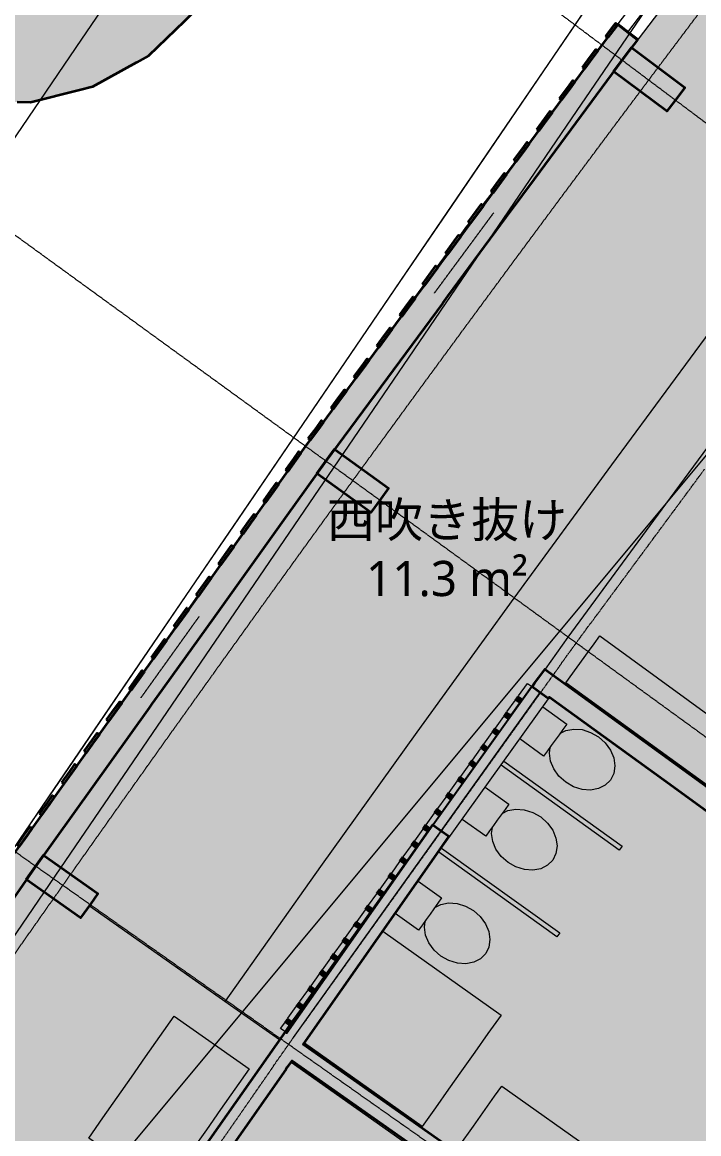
# Model space of a CAD drawing. Header units: millimetres. Extents: x -31757 to 121236, y -27283 to 63658.
# Drawn here: x 35036 to 39101, y 19997 to 26680 of the extents above; entities that cross this region are included whole.
import ezdxf

# ---------------------------------------------------------------- set-up
doc = ezdxf.new("R2010")
doc.units = ezdxf.units.MM
for name, pattern in [('DASHDOT', [3.556, 2.54, -0.508, 0, -0.508]), ('DASHED', [1.524, 1.27, -0.254]), ('PHANTOM', [6.35, 3.175, -0.635, 0.635, -0.635, 0.635, -0.635])]:
    doc.linetypes.add(name, pattern=pattern)
for name, color, linetype, lineweight in [('01_切断（構造・壁）', 7, 'Continuous', 35), ('02_切断（家具）', 8, 'Continuous', 18), ('03_切断（ガラス）', 5, 'Continuous', 13), ('06_部屋の色', 8, 'Continuous', 0), ('10_見えがかり', 7, 'Continuous', 13), ('11_見えがかり（家具）', 8, 'Continuous', 9), ('13_見えがかり（窓台・隠れた窓）', 7, 'DASHED', 9), ('20_上部（屋根の外形・梁）', 8, 'PHANTOM', 9), ('30_敷地・外構', 8, 'Continuous', 9), ('40_通り芯', 1, 'DASHDOT', 9), ('50_寸法', 3, 'Continuous', 9), ('60_部屋名・面積', 7, 'Continuous', 13)]:
    doc.layers.add(name, color=color, linetype=linetype, lineweight=lineweight)
doc.styles.add('JP', font='NotoSansCJKjp-Regular.otf')

msp = doc.modelspace()

# ---------------------------------------------------------------- hatches: boundary and pattern name
at = {"layer": '01_切断（構造・壁）'}
for points in [[(36267, 27071.9), (36225.1, 27002.1), (36069.5, 26743.1), (36010.9, 26686.6), (35793.5, 26476.6), (35722.4, 26437.2), (35458.1, 26290.7), (35379.1, 26271), (35085.9, 26197.9), (35004.5, 26199.3), (34702.4, 26204.6), (34624.1, 26227), (34333.6, 26310.3), (34263.9, 26352.2), (34004.8, 26507.9), (33948.3, 26566.4), (33738.4, 26783.8), (33698.9, 26855), (33552.4, 27119.3), (33532.7, 27198.2), (33459.6, 27491.5), (33461.1, 27572.8), (33466.3, 27875), (33488.8, 27953.2), (33572.1, 28243.7), (33614, 28313.4), (33769.6, 28572.5), (33828.1, 28629), (34045.5, 28838.9), (34116.7, 28878.4), (34381, 29024.9), (34460, 29044.6), (34753.2, 29117.7), (34834.6, 29116.3), (35136.7, 29111), (35214.9, 29088.6), (35505.4, 29005.3), (35575.2, 28963.4), (35834.2, 28807.7), (35890.8, 28749.2), (36100.7, 28531.8), (36140.1, 28460.6), (36286.7, 28196.3), (36306.3, 28117.3), (36379.4, 27824.1), (36378, 27742.8), (36372.8, 27440.6), (36350.3, 27362.4)], [(38613.7, 26665.3), (38678.3, 26616.1), (38733, 26574.5), (38733, 26574.5), (38733, 26574.5), (38711.9, 26546.7), (38642.8, 26455.9), (38111.1, 25735.7), (37966.3, 25539.6), (37942, 25506.7), (37591.3, 25031.7), (37591.3, 25031.7), (37591.3, 25031.7), (37561.2, 24990.9), (37560, 24989.3), (36859.2, 24040.1), (36626, 23714.4), (36345, 23321.7), (36244.2, 23181), (36184.3, 23097.3), (35846.6, 22625.6), (35846.6, 22625.6), (35846.6, 22625.6), (35815.2, 22581.8), (35798, 22557.8), (35111.2, 21598.4), (34614.1, 20882.1), (34461.4, 20662.1), (34136.3, 20193.6), (34136.3, 20193.6), (34136.3, 20193.6), (34071.8, 20100.7), (33399.1, 19131.4), (32924.9, 18426.3), (32894.8, 18381.6), (32784.1, 18216.9), (32637.1, 17998.3), (32476.3, 17759.3), (32381.7, 17618.7), (32013.6, 17071.3), (31723.3, 16639.6), (31270.9, 15945.3), (31226.7, 15877.4), (31140.9, 15745.7), (30849.5, 15298.5), (30844.1, 15290.2), (30728.2, 15112.2), (30254.2, 14384.8), (30084.1, 14123.7), (29801.3, 13675.4), (29652.8, 13439.9), (29532.6, 13249.3), (29532.5, 13249.3), (29490.2, 13182.2), (29256.5, 12811.8), (29256.5, 12811.8), (29256.5, 12811.8), (29111.6, 12582.1), (28495.5, 11605.5), (28481.9, 11583.8), (28481.9, 11583.8), (28481.9, 11583.8), (28427.5, 11617.6), (28354.4, 11662.9), (28368, 11684.5), (28816.2, 12394.9), (28984.4, 12661.5), (29129.7, 12891.8), (29284.1, 13136.6), (29405.7, 13329.3), (29498.3, 13476.2), (29525.9, 13520), (29957.8, 14204.5), (29957.8, 14204.5), (29957.8, 14204.5), (29957.8, 14204.5), (29957.8, 14204.5), (30602.3, 15193.9), (30723.9, 15380.4), (30825.5, 15536.5), (31015.3, 15827.7), (31073.9, 15917.7), (31145.4, 16027.5), (31492.1, 16559.6), (31598.2, 16722.4), (31728.7, 16916.5), (32257.1, 17702.2), (32308.6, 17778.7), (32351.9, 17843.1), (32488.4, 18046.1), (32659.7, 18300.7), (32800.6, 18510.3), (33061.9, 18898.8), (33275.2, 19216), (33788.6, 19955.7), (33948.5, 20186.1), (33960.8, 20203.9), (34013.1, 20279.2), (34338.2, 20747.7), (34359.3, 20778), (34491, 20967.9), (34645.2, 21190), (34988.6, 21684.8), (35206.5, 21989.2), (35675.9, 22644.9), (35694.8, 22671.3), (35724.7, 22713), (36062.4, 23184.7), (36223.2, 23409.3), (36737.9, 24128.3), (37439.2, 25078.2), (37453.9, 25098.1), (37470.7, 25120.8), (37676.4, 25399.5), (37821.3, 25595.8), (37990.5, 25825), (38522.8, 26545.9), (38592.4, 26637.4), (38613.7, 26665.3), (38613.7, 26665.3)], [(38542, 26595.9), (38590.4, 26659.5), (38601.8, 26674.4), (38608.2, 26669.5), (38613.7, 26665.3), (38602.4, 26650.4), (38553.9, 26586.8), (38549.2, 26590.4)], [(38402, 26407.5), (38450.6, 26473.4), (38482.1, 26516.1), (38486.9, 26512.6), (38494.2, 26507.2), (38462.7, 26464.5), (38414, 26398.6), (38409.3, 26402.1)], [(38588.8, 26384), (38614.2, 26417.8), (38696.7, 26528), (39016.8, 26288), (38970.3, 26225.9), (38908.9, 26144)], [(38264.7, 26221.5), (38313.3, 26287.5), (38344.8, 26330.1), (38349.6, 26326.6), (38356.9, 26321.2), (38325.4, 26278.5), (38276.7, 26212.6), (38272, 26216.1)], [(38127.4, 26035.6), (38176, 26101.5), (38207.6, 26144.2), (38212.3, 26140.7), (38219.6, 26135.3), (38188.1, 26092.6), (38139.4, 26026.6), (38134.7, 26030.1)], [(37990.1, 25849.6), (38038.7, 25915.5), (38070.3, 25958.2), (38075, 25954.7), (38082.3, 25949.3), (38050.8, 25906.6), (38002.1, 25840.7), (37997.4, 25844.2)], [(37852.8, 25663.6), (37901.5, 25729.5), (37933, 25772.2), (37937.7, 25768.7), (37945, 25763.3), (37913.5, 25720.6), (37864.8, 25654.7), (37860.1, 25658.2)], [(37715.5, 25477.6), (37794.2, 25584.3), (37795.7, 25586.3), (37795.9, 25586.1), (37807.7, 25577.3), (37806.3, 25575.4), (37727.5, 25468.7), (37727.3, 25468.9)], [(37578.2, 25291.7), (37656.9, 25398.4), (37658.4, 25400.3), (37658.6, 25400.1), (37670.4, 25391.4), (37669, 25389.5), (37590.2, 25282.8), (37590, 25282.9)], [(37440.9, 25105.7), (37519.6, 25212.4), (37521.1, 25214.3), (37521.3, 25214.2), (37533.1, 25205.4), (37531.7, 25203.5), (37452.9, 25096.8), (37452.7, 25097)], [(37303.6, 24919.7), (37352.3, 24985.7), (37383.8, 25028.3), (37388.5, 25024.8), (37395.8, 25019.4), (37364.3, 24976.8), (37315.7, 24910.8), (37310.9, 24914.3)], [(37166.3, 24733.8), (37215, 24799.7), (37246.5, 24842.4), (37251.2, 24838.9), (37258.5, 24833.5), (37227, 24790.8), (37178.4, 24724.9), (37173.6, 24728.4)], [(37029, 24547.8), (37077.7, 24613.7), (37109.2, 24656.4), (37113.9, 24652.9), (37121.2, 24647.5), (37089.7, 24604.8), (37041.1, 24538.9), (37036.3, 24542.4)], [(36891.7, 24361.8), (36940.4, 24427.8), (36971.9, 24470.4), (36976.6, 24466.9), (36983.9, 24461.5), (36952.4, 24418.9), (36903.8, 24352.9), (36899, 24356.4)], [(36754.4, 24175.9), (36803.1, 24241.8), (36834.6, 24284.5), (36839.3, 24281), (36846.6, 24275.6), (36815.1, 24232.9), (36766.5, 24167), (36761.7, 24170.5)], [(36619.1, 23988.1), (36666.8, 24054.8), (36697.7, 24097.9), (36702.5, 24094.5), (36709.9, 24089.2), (36679, 24046), (36631.3, 23979.4), (36626.5, 23982.8)], [(36806.3, 23967.3), (36831.2, 24001.6), (36912.1, 24112.9), (37235.7, 23877.7), (37190, 23814.9), (37129.8, 23732.1)], [(36484.6, 23800.2), (36532.3, 23866.8), (36563.2, 23909.9), (36567.9, 23906.5), (36575.4, 23901.2), (36544.5, 23858.1), (36496.8, 23791.4), (36492, 23794.9)], [(36350, 23612.2), (36397.7, 23678.9), (36428.6, 23722), (36433.4, 23718.6), (36440.8, 23713.3), (36409.9, 23670.1), (36362.2, 23603.5), (36357.4, 23606.9)], [(36215.4, 23424.3), (36263.2, 23490.9), (36294, 23534), (36298.8, 23530.6), (36306.2, 23525.3), (36275.4, 23482.2), (36227.6, 23415.5), (36222.9, 23419)], [(36080.9, 23236.3), (36128.6, 23302.9), (36159.5, 23346.1), (36164.3, 23342.6), (36171.7, 23337.3), (36140.8, 23294.2), (36093.1, 23227.6), (36088.3, 23231)], [(35946.3, 23048.3), (36022.2, 23154.3), (36024.9, 23158.1), (36025.3, 23157.8), (36037.1, 23149.4), (36034.4, 23145.6), (35958.5, 23039.6), (35958.1, 23039.9)], [(35811.8, 22860.4), (35887.6, 22966.3), (35890.3, 22970.2), (35890.8, 22969.9), (35902.5, 22961.4), (35899.8, 22957.6), (35824, 22851.7), (35823.5, 22852)], [(35677.2, 22672.4), (35753.1, 22778.4), (35755.8, 22782.2), (35756.2, 22781.9), (35768, 22773.5), (35765.3, 22769.7), (35689.4, 22663.7), (35689, 22664)], [(35542.6, 22484.5), (35590.3, 22551.1), (35621.2, 22594.2), (35626, 22590.8), (35633.4, 22585.5), (35602.5, 22542.4), (35554.8, 22475.7), (35550, 22479.2)], [(35408.1, 22296.5), (35455.8, 22363.1), (35486.7, 22406.3), (35491.5, 22402.8), (35498.9, 22397.6), (35468, 22354.4), (35420.3, 22287.8), (35415.5, 22291.2)], [(35273.5, 22108.6), (35321.2, 22175.2), (35352.1, 22218.3), (35356.9, 22214.9), (35364.3, 22209.6), (35333.4, 22166.5), (35285.7, 22099.8), (35280.9, 22103.3)], [(35139, 21920.6), (35186.7, 21987.2), (35217.5, 22030.4), (35222.3, 22026.9), (35229.7, 22021.6), (35198.9, 21978.5), (35151.1, 21911.9), (35146.4, 21915.3)], [(35004.4, 21732.6), (35052.1, 21799.3), (35083, 21842.4), (35087.8, 21839), (35095.2, 21833.7), (35064.3, 21790.5), (35016.6, 21723.9), (35011.8, 21727.3)], [(35059.3, 21524.9), (35083.7, 21559.5), (35163, 21672), (35490, 21441.5), (35445.3, 21378.1), (35386.3, 21294.4)]]:
    msp.add_hatch(color=7, dxfattribs=at).paths.add_polyline_path(points)
at = {"layer": '02_切断（家具）'}
for points in [[(37998.3, 22604.4), (38011.6, 22622.8), (38015.8, 22628.5), (38034.3, 22615.1), (38040.1, 22610.9), (38026.8, 22592.5), (38022.6, 22586.8), (38004.1, 22600.2)], [(37928.6, 22507.9), (37941.9, 22526.3), (37946, 22532), (37964.6, 22518.6), (37970.3, 22514.4), (37957, 22496), (37952.9, 22490.3), (37934.3, 22503.7)], [(37858.9, 22411.3), (37872.1, 22429.8), (37876.3, 22435.5), (37894.8, 22422.1), (37900.6, 22417.9), (37887.3, 22399.5), (37883.2, 22393.8), (37864.6, 22407.2)], [(37789.2, 22314.7), (37802.5, 22333.2), (37806.6, 22338.9), (37825.2, 22325.5), (37830.9, 22321.4), (37817.7, 22302.9), (37813.5, 22297.2), (37795, 22310.6)], [(37719.6, 22218.1), (37732.9, 22236.6), (37737, 22242.3), (37755.6, 22228.9), (37761.3, 22224.7), (37748.1, 22206.3), (37744, 22200.6), (37725.4, 22214)], [(37650.1, 22121.4), (37663.3, 22139.9), (37667.4, 22145.6), (37686, 22132.3), (37691.8, 22128.1), (37678.5, 22109.7), (37674.4, 22103.9), (37655.8, 22117.3)], [(37580.6, 22024.7), (37593.8, 22043.2), (37597.9, 22048.9), (37616.5, 22035.6), (37622.3, 22031.4), (37609.1, 22013), (37605, 22007.2), (37586.4, 22020.6)], [(37511.2, 21928), (37524.4, 21946.4), (37528.5, 21952.2), (37547.1, 21938.8), (37552.9, 21934.7), (37539.6, 21916.2), (37535.5, 21910.5), (37516.9, 21923.8)], [(37441.8, 21831.2), (37455, 21849.7), (37459.1, 21855.4), (37477.7, 21842.1), (37483.5, 21837.9), (37470.3, 21819.5), (37466.2, 21813.7), (37447.6, 21827.1)], [(37372.5, 21734.4), (37385.7, 21752.8), (37389.8, 21758.6), (37408.4, 21745.2), (37414.2, 21741.1), (37401, 21722.6), (37396.9, 21716.9), (37378.3, 21730.2)], [(37303.2, 21637.5), (37316.4, 21656), (37320.5, 21661.7), (37339.2, 21648.4), (37344.9, 21644.3), (37331.7, 21625.8), (37327.6, 21620), (37309, 21633.3)], [(37234, 21540.6), (37247.2, 21559.1), (37251.3, 21564.8), (37269.9, 21551.5), (37275.7, 21547.4), (37262.5, 21528.9), (37258.4, 21523.1), (37239.8, 21536.4)], [(37164.9, 21443.6), (37178.1, 21462.1), (37182.2, 21467.9), (37200.8, 21454.6), (37206.6, 21450.4), (37193.4, 21431.9), (37189.3, 21426.2), (37170.7, 21439.5)], [(37095.8, 21346.6), (37109, 21365.1), (37113.1, 21370.9), (37131.7, 21357.6), (37137.5, 21353.5), (37124.3, 21335), (37120.2, 21329.2), (37101.6, 21342.5)], [(37026.8, 21249.6), (37039.9, 21268.1), (37044, 21273.8), (37062.7, 21260.6), (37068.5, 21256.5), (37055.3, 21237.9), (37051.2, 21232.2), (37032.6, 21245.5)], [(36957.8, 21152.5), (36970.9, 21171), (36975, 21176.8), (36993.7, 21163.5), (36999.5, 21159.4), (36986.3, 21140.9), (36982.3, 21135.1), (36963.6, 21148.4)], [(36888.9, 21055.4), (36902, 21073.9), (36906.1, 21079.7), (36924.8, 21066.4), (36930.6, 21062.3), (36917.4, 21043.8), (36913.3, 21038), (36894.7, 21051.3)], [(36820, 20958.2), (36833.2, 20976.8), (36837.2, 20982.5), (36855.9, 20969.3), (36861.7, 20965.2), (36848.6, 20946.6), (36844.5, 20940.9), (36825.8, 20954.1)], [(36751.2, 20861), (36764.3, 20879.6), (36768.4, 20885.3), (36787.1, 20872.1), (36792.9, 20868), (36779.8, 20849.5), (36775.7, 20843.7), (36757, 20856.9)], [(36682.5, 20763.8), (36695.6, 20782.3), (36699.7, 20788.1), (36718.3, 20774.9), (36724.2, 20770.8), (36711, 20752.2), (36707, 20746.5), (36688.3, 20759.7)], [(36613.8, 20666.5), (36626.9, 20685.1), (36631, 20690.8), (36649.7, 20677.6), (36655.5, 20673.5), (36642.4, 20655), (36638.3, 20649.2), (36619.6, 20662.4)]]:
    msp.add_hatch(color=8, dxfattribs=at).paths.add_polyline_path(points)
at = {"layer": '06_部屋の色', "true_color": 0xe9dfcf}
for points in [[(50425.2, 19374.8), (50453, 19353.6), (49604.4, 18238.6), (49604.4, 18238.6), (49576.4, 18259.6), (38643.3, 26455.5), (40462, 28845), (40576, 28756.9), (51274, 20489.9)], [(36860.6, 24038.5), (36962.7, 24176.9), (37070.6, 24323), (37171.3, 24459.4), (37326.7, 24669.9), (38333.9, 26034.1), (38434.6, 26170.5), (38644.4, 26454.7), (40083.1, 25376.2), (39690.7, 24851.1), (39239.9, 24243.3), (38791.3, 23633.9), (38314.9, 22981.2), (37901, 22409.9), (37459.3, 21795.5), (37019.8, 21179.4), (36582.7, 20561.7), (35113.1, 21597.6), (35208.2, 21730.5), (35215.6, 21740.8), (35316, 21881.1), (35436.1, 22048.8), (35597.9, 22274.8), (36537.5, 23587.2), (36642.4, 23733.7), (36860.6, 24038.5)], [(48772.1, 17111.3), (47939.9, 15984), (47911.6, 16004.6), (36859.8, 24039.7), (38643.3, 26455.5), (49576.4, 18259.6), (48744, 17132.1)], [(46308.5, 13705.3), (46279.9, 13725.5), (35111.7, 21598), (36859.8, 24039.7), (47911.6, 16004.6), (47095.8, 14865), (47124.2, 14844.7)], [(45509.6, 12554.2), (44710.7, 11403), (33399.6, 19131), (35111.7, 21598), (46279.9, 13725.5), (45480.9, 12574.1)]]:
    msp.add_hatch(color=8, dxfattribs=at).paths.add_polyline_path(points)
at = {"layer": '06_部屋の色', "true_color": 0xd9d3ec}
msp.add_hatch(color=8, dxfattribs=at).paths.add_polyline_path([(41431.6, 27155.3), (40979.8, 26564), (40530.2, 25971), (40082.8, 25376.4), (38802.6, 26336.1), (39253.5, 26935.4), (39706.7, 27533), (40162, 28129), (40527, 28603.1), (40589.2, 28555.8), (40598.3, 28567.9), (40680.7, 28676), (41885.5, 27745)])
at = {"layer": '06_部屋の色', "true_color": 0xc5de9a}
msp.add_hatch(color=8, dxfattribs=at).paths.add_polyline_path([(37644.8, 22054.2), (37912.5, 22425.8), (38180.9, 22796.8), (38315, 22981.2), (38450.2, 23167.2), (38720.4, 23537), (38991.3, 23906.2), (39263.1, 24274.8), (39535.7, 24642.8), (39809.2, 25010.1), (40083.5, 25376.9), (45089.1, 21624.5), (48404.9, 19138.8), (48144.6, 18790.8), (47885.2, 18442.2), (47626.5, 18093), (47368.6, 17743.3), (47111.5, 17393), (46855.1, 17042.1), (46729.7, 16869.6), (46726.8, 16865.6), (46726.8, 16865.6), (46599.6, 16690.6), (46344.9, 16338.6), (46090.9, 15986), (45837.8, 15632.8), (45585.4, 15279), (45333.9, 14924.7), (45083.1, 14569.8), (45083.1, 14569.8), (39478.8, 18520.2), (36582.7, 20561.7), (36582.7, 20561.7), (36847, 20935.7), (37112.1, 21309.1), (37378, 21682)])
at = {"layer": '06_部屋の色', "true_color": 0xd5ebee}
for points in [[(36585.8, 20566.1), (36835.2, 20919), (36851.7, 20942.4), (37093.6, 21283.1), (37122.1, 21323.2), (37357.9, 21653.8), (37392.3, 21701.9), (37625.4, 22027.1), (37662.7, 22079), (37895.4, 22402.1), (37932.7, 22453.8), (38137.8, 22737.2), (40566.8, 20976.7), (40426.1, 20782.3), (40285.6, 20587.8), (40145.4, 20393.1), (40005.4, 20198.2), (39865.7, 20003.1), (39726.1, 19807.9), (39586.8, 19612.6), (39447.8, 19417), (39309, 19221.3), (39170.4, 19025.4), (39032, 18829.4), (36579.9, 20557.8), (36581.9, 20560.6)], [(35022.4, 18316.3), (35250, 18647.8), (35295.1, 18713.3), (35520.9, 19040.7), (35558.3, 19094.8), (35783.8, 19420.1), (35798.4, 19441.1), (36031.7, 19776), (36074.9, 19837.9), (36302.4, 20163), (36344.9, 20223.6), (36579.9, 20557.8), (39032, 18829.4), (38878.6, 18611.4), (38725.4, 18393.2), (38572.5, 18174.7), (38419.9, 17956.1), (38267.6, 17737.3), (38115.6, 17518.2), (37963.9, 17299), (37812.5, 17079.6), (37661.4, 16859.9), (37510.6, 16640.1), (37360, 16420.1), (34883, 18112.3), (34885, 18115.2), (34995.7, 18277.3)]]:
    msp.add_hatch(color=8, dxfattribs=at).paths.add_polyline_path(points)
at = {"layer": '06_部屋の色', "true_color": 0xe6efc2}
msp.add_hatch(color=8, dxfattribs=at).paths.add_polyline_path([(33224.3, 15646.1), (33477.5, 16027.7), (33731.6, 16408.8), (33986.5, 16789.2), (34242.3, 17169.1), (34499, 17548.4), (34756.5, 17927.1), (34885, 18115.2), (35014.8, 18305.2), (35274, 18682.8), (35534, 19059.7), (35794.9, 19436.1), (36056.7, 19811.9), (36319.3, 20187.1), (36582.7, 20561.7), (39478.8, 18520.2), (45083.1, 14569.8), (44916.4, 14332.9), (44860.9, 14253.8), (44833.1, 14214.3), (44805.5, 14174.8), (44750, 14095.7), (44584, 13858.4), (44584, 13858.3), (44418.3, 13620.6), (44363.2, 13541.4), (44335.6, 13501.7), (44308.1, 13462.1), (44253, 13382.7), (44088.1, 13144.7), (44088.1, 13144.6), (43923.5, 12906.2), (43868.7, 12826.7), (43841.3, 12786.9), (43814, 12747.1), (43759.2, 12667.5), (43595.4, 12428.7), (43595.4, 12428.7), (43472.2, 12248.5), (43431.9, 12189.5), (43377.5, 12109.7), (43350.2, 12069.9), (43323.1, 12029.9), (43268.7, 11950.1), (43105.9, 11710.6), (43105.9, 11710.5), (42943.5, 11470.6), (42889.5, 11390.6), (42862.4, 11350.6), (42835.4, 11310.6), (42781.4, 11230.5), (42619.7, 10990.2), (42619.7, 10990.2), (42458.3, 10749.6), (42404.7, 10669.3), (42377.8, 10629.2), (42351, 10589), (42297.3, 10508.7), (42136.7, 10267.7), (41976.4, 10026.3), (41923.1, 9945.8), (41896.5, 9905.6), (41896.4, 9905.5), (41896.4, 9905.5), (41896.4, 9905.5), (41869.8, 9865.3), (41816.5, 9784.7), (41657, 9543), (41497.8, 9300.9), (41444.9, 9220.1), (41418.4, 9179.8), (41391.9, 9139.4), (41339, 9058.6), (41180.6, 8816.1), (41022.5, 8573.3), (40969.9, 8492.3), (40943.6, 8451.9), (40917.3, 8411.3), (40864.7, 8330.3), (40707.4, 8087.2), (40550.4, 7843.6), (40498.2, 7762.4), (40472, 7721.8), (40446, 7681.2), (40393.8, 7599.9), (40357.9, 7543.9), (40355.2, 7539.7), (40237.5, 7356), (40081.6, 7111.8), (40029.8, 7030.4), (40003.8, 6989.7), (39977.9, 6948.9), (39926.1, 6867.4), (39770.9, 6622.8), (39616.1, 6377.9), (39564.6, 6296.2), (39538.9, 6255.4), (39513.2, 6214.5), (39461.7, 6132.8), (39307.7, 5887.6), (39307.6, 5887.5), (39153.9, 5641.9), (39102.8, 5560), (39077.2, 5519), (39051.7, 5478), (39000.6, 5396.1), (38847.7, 5150.1), (30011.2, 10634.4), (30009.5, 10635.3), (30009.5, 10635.3), (30011.2, 10634.4), (30277.5, 11062.1), (30363.6, 11199.7), (30545.8, 11490.8), (30646.6, 11651.2), (30817.5, 11922.5), (30920.7, 12085.9), (31095.8, 12362.2), (31192.5, 12514.5), (31397.6, 12836.3), (31463.7, 12940), (31597.4, 13148.5), (31600.1, 13152.7), (31735.4, 13363.8), (31802, 13467.1), (32008.9, 13787.9), (32106.9, 13939.3), (32284.9, 14213.8), (32390.4, 14375.8), (32565.5, 14644.3), (32669.2, 14802.8), (32857.6, 15089.9), (32946.8, 15225.7), (33221.5, 15641.9), (33224.3, 15646.1)])

# ---------------------------------------------------------------- linework, layer by layer
at = {"layer": '01_切断（構造・壁）'}
for points in [[(36267, 27071.9), (36225.1, 27002.1), (36069.5, 26743.1), (36010.9, 26686.6), (35793.5, 26476.6), (35722.4, 26437.2), (35458.1, 26290.7), (35379.1, 26271), (35085.9, 26197.9), (35004.5, 26199.3)], [(38613.7, 26665.3), (38678.3, 26616.1), (38733, 26574.5), (38733, 26574.5), (38733, 26574.5), (38711.9, 26546.7), (38642.8, 26455.9), (38111.1, 25735.7), (37966.3, 25539.6), (37942, 25506.7), (37591.3, 25031.7), (37591.3, 25031.7), (37591.3, 25031.7), (37561.2, 24990.9), (37560, 24989.3), (36859.2, 24040.1), (36626, 23714.4), (36345, 23321.7), (36244.2, 23181), (36184.3, 23097.3), (35846.6, 22625.6), (35846.6, 22625.6), (35846.6, 22625.6), (35815.2, 22581.8), (35798, 22557.8), (35111.2, 21598.4), (34614.1, 20882.1)], [(34988.6, 21684.8), (35206.5, 21989.2), (35675.9, 22644.9), (35694.8, 22671.3), (35724.7, 22713), (36062.4, 23184.7), (36223.2, 23409.3), (36737.9, 24128.3), (37439.2, 25078.2), (37453.9, 25098.1), (37470.7, 25120.8), (37676.4, 25399.5), (37821.3, 25595.8), (37990.5, 25825), (38522.8, 26545.9), (38592.4, 26637.4), (38613.7, 26665.3), (38613.7, 26665.3), (38613.7, 26665.3)], [(38542, 26595.9), (38590.4, 26659.5), (38601.8, 26674.4), (38608.2, 26669.5), (38613.7, 26665.3), (38602.4, 26650.4), (38553.9, 26586.8), (38549.2, 26590.4), (38542, 26595.9)], [(38402, 26407.5), (38450.6, 26473.4), (38482.1, 26516.1), (38486.9, 26512.6), (38494.2, 26507.2), (38462.7, 26464.5), (38414, 26398.6), (38409.3, 26402.1), (38402, 26407.5)], [(38588.8, 26384), (38614.2, 26417.8), (38696.7, 26528), (39016.8, 26288), (38970.3, 26225.9), (38908.9, 26144), (38588.8, 26384)], [(38264.7, 26221.5), (38313.3, 26287.5), (38344.8, 26330.1), (38349.6, 26326.6), (38356.9, 26321.2), (38325.4, 26278.5), (38276.7, 26212.6), (38272, 26216.1), (38264.7, 26221.5)], [(38127.4, 26035.6), (38176, 26101.5), (38207.6, 26144.2), (38212.3, 26140.7), (38219.6, 26135.3), (38188.1, 26092.6), (38139.4, 26026.6), (38134.7, 26030.1), (38127.4, 26035.6)], [(37990.1, 25849.6), (38038.7, 25915.5), (38070.3, 25958.2), (38075, 25954.7), (38082.3, 25949.3), (38050.8, 25906.6), (38002.1, 25840.7), (37997.4, 25844.2), (37990.1, 25849.6)], [(37852.8, 25663.6), (37901.5, 25729.5), (37933, 25772.2), (37937.7, 25768.7), (37945, 25763.3), (37913.5, 25720.6), (37864.8, 25654.7), (37860.1, 25658.2), (37852.8, 25663.6)], [(37715.5, 25477.6), (37794.2, 25584.3), (37795.7, 25586.3), (37795.9, 25586.1), (37807.7, 25577.3), (37806.3, 25575.4), (37727.5, 25468.7), (37727.3, 25468.9), (37715.5, 25477.6)], [(37578.2, 25291.7), (37656.9, 25398.4), (37658.4, 25400.3), (37658.6, 25400.1), (37670.4, 25391.4), (37669, 25389.5), (37590.2, 25282.8), (37590, 25282.9), (37578.2, 25291.7)], [(37440.9, 25105.7), (37519.6, 25212.4), (37521.1, 25214.3), (37521.3, 25214.2), (37533.1, 25205.4), (37531.7, 25203.5), (37452.9, 25096.8), (37452.7, 25097), (37440.9, 25105.7)], [(37303.6, 24919.7), (37352.3, 24985.7), (37383.8, 25028.3), (37388.5, 25024.8), (37395.8, 25019.4), (37364.3, 24976.8), (37315.7, 24910.8), (37310.9, 24914.3), (37303.6, 24919.7)], [(37166.3, 24733.8), (37215, 24799.7), (37246.5, 24842.4), (37251.2, 24838.9), (37258.5, 24833.5), (37227, 24790.8), (37178.4, 24724.9), (37173.6, 24728.4), (37166.3, 24733.8)], [(37029, 24547.8), (37077.7, 24613.7), (37109.2, 24656.4), (37113.9, 24652.9), (37121.2, 24647.5), (37089.7, 24604.8), (37041.1, 24538.9), (37036.3, 24542.4), (37029, 24547.8)], [(36891.7, 24361.8), (36940.4, 24427.8), (36971.9, 24470.4), (36976.6, 24466.9), (36983.9, 24461.5), (36952.4, 24418.9), (36903.8, 24352.9), (36899, 24356.4), (36891.7, 24361.8)], [(36754.4, 24175.9), (36803.1, 24241.8), (36834.6, 24284.5), (36839.3, 24281), (36846.6, 24275.6), (36815.1, 24232.9), (36766.5, 24167), (36761.7, 24170.5), (36754.4, 24175.9)], [(36619.1, 23988.1), (36666.8, 24054.8), (36697.7, 24097.9), (36702.5, 24094.5), (36709.9, 24089.2), (36679, 24046), (36631.3, 23979.4), (36626.5, 23982.8), (36619.1, 23988.1)], [(36806.3, 23967.3), (36831.2, 24001.6), (36912.1, 24112.9), (37235.7, 23877.7), (37190, 23814.9), (37129.8, 23732.1), (36806.3, 23967.3)], [(36484.6, 23800.2), (36532.3, 23866.8), (36563.2, 23909.9), (36567.9, 23906.5), (36575.4, 23901.2), (36544.5, 23858.1), (36496.8, 23791.4), (36492, 23794.9), (36484.6, 23800.2)], [(36350, 23612.2), (36397.7, 23678.9), (36428.6, 23722), (36433.4, 23718.6), (36440.8, 23713.3), (36409.9, 23670.1), (36362.2, 23603.5), (36357.4, 23606.9), (36350, 23612.2)], [(36215.4, 23424.3), (36263.2, 23490.9), (36294, 23534), (36298.8, 23530.6), (36306.2, 23525.3), (36275.4, 23482.2), (36227.6, 23415.5), (36222.9, 23419), (36215.4, 23424.3)], [(36080.9, 23236.3), (36128.6, 23302.9), (36159.5, 23346.1), (36164.3, 23342.6), (36171.7, 23337.3), (36140.8, 23294.2), (36093.1, 23227.6), (36088.3, 23231), (36080.9, 23236.3)], [(35946.3, 23048.3), (36022.2, 23154.3), (36024.9, 23158.1), (36025.3, 23157.8), (36037.1, 23149.4), (36034.4, 23145.6), (35958.5, 23039.6), (35958.1, 23039.9), (35946.3, 23048.3)], [(35811.8, 22860.4), (35887.6, 22966.3), (35890.3, 22970.2), (35890.8, 22969.9), (35902.5, 22961.4), (35899.8, 22957.6), (35824, 22851.7), (35823.5, 22852), (35811.8, 22860.4)], [(39265.3, 21851), (38949.1, 22080), (38201.8, 22621.2), (38196.6, 22614), (38196.6, 22614), (38196.6, 22614), (38160.1, 22640.4), (38099.4, 22684.3), (38114.7, 22705.4), (38140.2, 22740.6), (38140.2, 22740.6), (38175.2, 22788.9), (38175, 22790.1), (38175, 22790.1), (38175, 22790.1), (39568.7, 21779.2), (40309.3, 21242), (40604.1, 21028.2), (40572.3, 20984.3), (40534.3, 20931.8), (40053.6, 21280), (39265.3, 21851)], [(35677.2, 22672.4), (35753.1, 22778.4), (35755.8, 22782.2), (35756.2, 22781.9), (35768, 22773.5), (35765.3, 22769.7), (35689.4, 22663.7), (35689, 22664), (35677.2, 22672.4)], [(35542.6, 22484.5), (35590.3, 22551.1), (35621.2, 22594.2), (35626, 22590.8), (35633.4, 22585.5), (35602.5, 22542.4), (35554.8, 22475.7), (35550, 22479.2), (35542.6, 22484.5)], [(35408.1, 22296.5), (35455.8, 22363.1), (35486.7, 22406.3), (35491.5, 22402.8), (35498.9, 22397.6), (35468, 22354.4), (35420.3, 22287.8), (35415.5, 22291.2), (35408.1, 22296.5)], [(35273.5, 22108.6), (35321.2, 22175.2), (35352.1, 22218.3), (35356.9, 22214.9), (35364.3, 22209.6), (35333.4, 22166.5), (35285.7, 22099.8), (35280.9, 22103.3), (35273.5, 22108.6)], [(35139, 21920.6), (35186.7, 21987.2), (35217.5, 22030.4), (35222.3, 22026.9), (35229.7, 22021.6), (35198.9, 21978.5), (35151.1, 21911.9), (35146.4, 21915.3), (35139, 21920.6)], [(36111.6, 19887.7), (36617.2, 20610.7), (36617.2, 20610.7), (36617.2, 20610.7), (36626.5, 20604.1), (37502, 21855.2), (37538.6, 21829), (37553.6, 21818.2), (37599.6, 21785.3)], [(35004.4, 21732.6), (35052.1, 21799.3), (35083, 21842.4), (35087.8, 21839), (35095.2, 21833.7), (35064.3, 21790.5), (35016.6, 21723.9), (35011.8, 21727.3), (35004.4, 21732.6)], [(37599.6, 21785.3), (37508.9, 21655.7), (36724.6, 20534.9), (37921, 19691)], [(35059.3, 21524.9), (35083.7, 21559.5), (35163, 21672), (35490, 21441.5), (35445.3, 21378.1), (35386.3, 21294.4), (35059.3, 21524.9)], [(37620.8, 19755.7), (36655.2, 20435.8), (36628, 20396.9), (36618.9, 20383.8), (36116.1, 19665.4)]]:
    msp.add_lwpolyline(points, dxfattribs=at)
at = {"layer": '02_切断（家具）'}
for points in [[(37998.3, 22604.4), (38011.6, 22622.8), (38015.8, 22628.5), (38034.3, 22615.1), (38040.1, 22610.9), (38026.8, 22592.5), (38022.6, 22586.8), (38004.1, 22600.2), (37998.3, 22604.4)], [(37928.6, 22507.9), (37941.9, 22526.3), (37946, 22532), (37964.6, 22518.6), (37970.3, 22514.4), (37957, 22496), (37952.9, 22490.3), (37934.3, 22503.7), (37928.6, 22507.9)], [(37858.9, 22411.3), (37872.1, 22429.8), (37876.3, 22435.5), (37894.8, 22422.1), (37900.6, 22417.9), (37887.3, 22399.5), (37883.2, 22393.8), (37864.6, 22407.2), (37858.9, 22411.3)], [(37789.2, 22314.7), (37802.5, 22333.2), (37806.6, 22338.9), (37825.2, 22325.5), (37830.9, 22321.4), (37817.7, 22302.9), (37813.5, 22297.2), (37795, 22310.6), (37789.2, 22314.7)], [(37719.6, 22218.1), (37732.9, 22236.6), (37737, 22242.3), (37755.6, 22228.9), (37761.3, 22224.7), (37748.1, 22206.3), (37744, 22200.6), (37725.4, 22214), (37719.6, 22218.1)], [(37650.1, 22121.4), (37663.3, 22139.9), (37667.4, 22145.6), (37686, 22132.3), (37691.8, 22128.1), (37678.5, 22109.7), (37674.4, 22103.9), (37655.8, 22117.3), (37650.1, 22121.4)], [(37580.6, 22024.7), (37593.8, 22043.2), (37597.9, 22048.9), (37616.5, 22035.6), (37622.3, 22031.4), (37609.1, 22013), (37605, 22007.2), (37586.4, 22020.6), (37580.6, 22024.7)], [(37511.2, 21928), (37524.4, 21946.4), (37528.5, 21952.2), (37547.1, 21938.8), (37552.9, 21934.7), (37539.6, 21916.2), (37535.5, 21910.5), (37516.9, 21923.8), (37511.2, 21928)], [(37441.8, 21831.2), (37455, 21849.7), (37459.1, 21855.4), (37477.7, 21842.1), (37483.5, 21837.9), (37470.3, 21819.5), (37466.2, 21813.7), (37447.6, 21827.1), (37441.8, 21831.2)], [(37372.5, 21734.4), (37385.7, 21752.8), (37389.8, 21758.6), (37408.4, 21745.2), (37414.2, 21741.1), (37401, 21722.6), (37396.9, 21716.9), (37378.3, 21730.2), (37372.5, 21734.4)], [(37303.2, 21637.5), (37316.4, 21656), (37320.5, 21661.7), (37339.2, 21648.4), (37344.9, 21644.3), (37331.7, 21625.8), (37327.6, 21620), (37309, 21633.3), (37303.2, 21637.5)], [(37234, 21540.6), (37247.2, 21559.1), (37251.3, 21564.8), (37269.9, 21551.5), (37275.7, 21547.4), (37262.5, 21528.9), (37258.4, 21523.1), (37239.8, 21536.4), (37234, 21540.6)], [(37164.9, 21443.6), (37178.1, 21462.1), (37182.2, 21467.9), (37200.8, 21454.6), (37206.6, 21450.4), (37193.4, 21431.9), (37189.3, 21426.2), (37170.7, 21439.5), (37164.9, 21443.6)], [(37095.8, 21346.6), (37109, 21365.1), (37113.1, 21370.9), (37131.7, 21357.6), (37137.5, 21353.5), (37124.3, 21335), (37120.2, 21329.2), (37101.6, 21342.5), (37095.8, 21346.6)], [(37026.8, 21249.6), (37039.9, 21268.1), (37044, 21273.8), (37062.7, 21260.6), (37068.5, 21256.5), (37055.3, 21237.9), (37051.2, 21232.2), (37032.6, 21245.5), (37026.8, 21249.6)], [(36957.8, 21152.5), (36970.9, 21171), (36975, 21176.8), (36993.7, 21163.5), (36999.5, 21159.4), (36986.3, 21140.9), (36982.3, 21135.1), (36963.6, 21148.4), (36957.8, 21152.5)], [(36888.9, 21055.4), (36902, 21073.9), (36906.1, 21079.7), (36924.8, 21066.4), (36930.6, 21062.3), (36917.4, 21043.8), (36913.3, 21038), (36894.7, 21051.3), (36888.9, 21055.4)], [(36820, 20958.2), (36833.2, 20976.8), (36837.2, 20982.5), (36855.9, 20969.3), (36861.7, 20965.2), (36848.6, 20946.6), (36844.5, 20940.9), (36825.8, 20954.1), (36820, 20958.2)], [(36751.2, 20861), (36764.3, 20879.6), (36768.4, 20885.3), (36787.1, 20872.1), (36792.9, 20868), (36779.8, 20849.5), (36775.7, 20843.7), (36757, 20856.9), (36751.2, 20861)], [(36682.5, 20763.8), (36695.6, 20782.3), (36699.7, 20788.1), (36718.3, 20774.9), (36724.2, 20770.8), (36711, 20752.2), (36707, 20746.5), (36688.3, 20759.7), (36682.5, 20763.8)], [(36613.8, 20666.5), (36626.9, 20685.1), (36631, 20690.8), (36649.7, 20677.6), (36655.5, 20673.5), (36642.4, 20655), (36638.3, 20649.2), (36619.6, 20662.4), (36613.8, 20666.5)]]:
    msp.add_lwpolyline(points, dxfattribs=at)
at = {"layer": '03_切断（ガラス）'}
for points in [[(38673.6, 26620.2), (40311.1, 28771.7)], [(36665.7, 20575.2), (38148, 22649.2)]]:
    msp.add_lwpolyline(points, dxfattribs=at)
at = {"layer": '10_見えがかり'}
for points in [[(34816.1, 21465.7), (35024.3, 21771.2), (35280.8, 22147.5), (35537.3, 22523.8), (35793.8, 22900.2), (36050.3, 23276.5), (36306.8, 23652.8), (36563.3, 24029.1), (37076.4, 24781.8), (37332.9, 25158.1), (37589.4, 25534.5), (37845.9, 25910.8), (38102.4, 26287.1), (38358.9, 26663.4), (38615.4, 27039.8), (38871.9, 27416.1), (39128.4, 27792.4), (39384.9, 28168.8), (39898, 28921.4), (40193.8, 29049.8)], [(40314, 28770), (40371.1, 28726.6), (39544.5, 27640.6), (38736.1, 26578.4), (38681.4, 26620.1), (38616.7, 26669.3), (38616.7, 26669.3), (39424.8, 27731), (40251.7, 28817.4), (40314, 28770)], [(38615.4, 26667.8), (38614.8, 26667)], [(38240.7, 26167.2), (38219, 26138.2)], [(38135.7, 26026.9), (38080.5, 25953.1)], [(37997.2, 25841.8), (37978.9, 25817.4), (37942, 25768)], [(37968.6, 25800.3), (37943.8, 25766.7)], [(37858.7, 25656.7), (37803.5, 25582.9)], [(37861.2, 25654.9), (37806.5, 25580.7)], [(37720.3, 25471.6), (37706.1, 25452.6), (37665.7, 25397.3)], [(37723.9, 25468.9), (37669.2, 25394.8)], [(37583.7, 25285.1), (37529.4, 25210.7)], [(37586.6, 25282.9), (37531.9, 25208.8)], [(37447.4, 25098.4), (37437.5, 25084.9), (37393, 25024)], [(37449.3, 25097), (37395.4, 25024)], [(37311, 24911.8), (37256.7, 24837.3)], [(37174.7, 24725.1), (37168.8, 24717.1), (37120.3, 24650.7)], [(36492.9, 23791.8), (36438.5, 23717.3)], [(36356.6, 23605), (36302.9, 23530.1)], [(36358.6, 23603.6), (36305, 23528.7)], [(36222, 23417.1), (36168.3, 23342.2)], [(36224, 23415.7), (36170.4, 23340.7)], [(36087.3, 23229.2), (36033.8, 23154.2)], [(36089.5, 23227.7), (36035.8, 23152.8)], [(35953.2, 23041), (35899.7, 22965.9)], [(35954.9, 23039.7), (35915.9, 22985.2)], [(35819, 22852.7), (35765.5, 22777.7)], [(35684.9, 22664.5), (35631.4, 22589.4)], [(35550.7, 22476.2), (35497.2, 22401.2)], [(35416.5, 22288), (35363, 22212.9)], [(35282.4, 22099.8), (35228.9, 22024.7)], [(35148.2, 21911.5), (35096.8, 21839.4)], [(35440, 21367.1), (36307.2, 20755.8), (36580.7, 20563)]]:
    msp.add_lwpolyline(points, dxfattribs=at)
at = {"layer": '11_見えがかり（家具）'}
for points in [[(36830.1, 21602.8), (37408.8, 22411.2), (37991.5, 23216.7), (38578, 24019.4), (39168.5, 24819.2), (39762.9, 25616.1), (40033.1, 25413.5)], [(40050.9, 25333.2), (39489.7, 24580.8), (38900.4, 23782.6), (38315, 22981.5), (38177.2, 22790.9)], [(40770.1, 21341.6), (40736.5, 21295.5), (40703, 21249.4), (40669.4, 21203.2), (40635.9, 21157.1), (40602.4, 21110.9), (40568.9, 21064.8), (38302.3, 22708.7), (38370.3, 22802.4), (38438.3, 22895.9), (38472.3, 22942.7), (38506.3, 22989.5), (40770.1, 21341.6)], [(37506.3, 21854.6), (38098.2, 22682.7)], [(38017.4, 22629.8), (38071.1, 22704.9), (38095.4, 22687.3), (38041.7, 22612.2)], [(38195.4, 22612.3), (37495.7, 21633.3)], [(37948.2, 22532.9), (37997.8, 22602.3)], [(38022.2, 22584.9), (37972.2, 22515)], [(38163.7, 22564.3), (38307.5, 22460.2), (38284.3, 22428.1), (38261.1, 22396), (38237.8, 22363.9), (38214.6, 22331.8), (38191.4, 22299.7), (38168.2, 22267.5), (38025.3, 22370.7)], [(37878.9, 22436), (37928.5, 22505.5)], [(37953.2, 22488.3), (37902.6, 22417.5)], [(37884.5, 22392.3), (37502, 21857.2)], [(37809.7, 22339.2), (37859.3, 22408.6)], [(38270.5, 22405.7), (38301.9, 22421.5), (38349.4, 22430.2), (38400.3, 22426.4), (38451.2, 22410.3), (38498.5, 22383), (38539.2, 22346.5), (38570.4, 22303.2), (38589.9, 22256.1), (38596.6, 22208.3), (38589.8, 22163.1), (38570.1, 22123.7), (38538.8, 22092.6), (38498.1, 22072), (38450.6, 22063.4), (38399.7, 22067.1), (38348.8, 22083.2), (38301.4, 22110.3), (38260.7, 22146.8), (38229.4, 22190.1), (38209.8, 22237.2), (38203.2, 22285), (38208.4, 22319.7)], [(37833.2, 22315.3), (37733.5, 22177.5), (37701.3, 22132.6)], [(37740.4, 22242.3), (37790, 22311.7)], [(37671.2, 22145.4), (37720.8, 22214.8)], [(37930.1, 22237.6), (38640.4, 21725.6), (38623.1, 21701.6), (37912.8, 22213.4)], [(37601.9, 22048.5), (37651.5, 22117.9)], [(37817.7, 22080.3), (37959.7, 21978.2)], [(37532.7, 21951.6), (37582.3, 22021)], [(37463.4, 21854.8), (37513, 21924.2)], [(37959.7, 21978.2), (37936.5, 21946), (37913.4, 21913.8), (37890.3, 21881.7), (37867.2, 21849.5), (37844, 21817.3), (37820.9, 21785.1), (37679.3, 21886.7)], [(37922.9, 21923.5), (37954.1, 21939.4), (38001.6, 21948.3), (38052.5, 21944.6), (38103.5, 21928.7), (38150.9, 21901.6), (38191.7, 21865.2), (38223, 21821.9), (38242.7, 21774.8), (38249.4, 21727.1), (38242.8, 21681.9), (38223.2, 21642.4), (38192, 21611.3), (38151.4, 21590.6), (38103.9, 21581.7), (38053, 21585.4), (38002.1, 21601.2), (37954.6, 21628.3), (37913.7, 21664.6), (37882.4, 21707.8), (37862.7, 21754.9), (37855.9, 21802.7), (37861, 21837.4)], [(37452.2, 21787.4), (36794.9, 20867.8)], [(37394.2, 21757.9), (37443.8, 21827.3)], [(37324.9, 21661), (37374.6, 21730.4)], [(37555.3, 21713.3), (38266, 21204.4), (38248.7, 21180.4), (37538, 21689.1)], [(36256.9, 20793.8), (36830.1, 21602.8)], [(37255.7, 21564.1), (37305.3, 21633.5)], [(37186.5, 21467.2), (37236.1, 21536.7)], [(37414, 21515.7), (37555.6, 21414.5)], [(37117.2, 21370.4), (37166.8, 21439.8)], [(37555.6, 21414.5), (37532.6, 21382.3), (37509.6, 21350), (37486.6, 21317.8), (37463.6, 21285.5), (37440.6, 21253.2), (37417.6, 21220.9), (37277.1, 21321)], [(37519, 21359.7), (37550.2, 21375.8), (37597.7, 21384.7), (37648.6, 21381.2), (37699.6, 21365.5), (37747.2, 21338.5), (37788.1, 21302.3), (37819.5, 21259.2), (37839.4, 21212.1), (37846.3, 21164.4), (37839.8, 21119.2), (37820.4, 21079.7), (37789.3, 21048.4), (37748.7, 21027.6), (37701.3, 21018.6), (37650.3, 21022), (37599.3, 21037.7), (37551.7, 21064.6), (37510.8, 21100.8), (37479.3, 21143.9), (37459.4, 21190.9), (37452.5, 21238.7), (37457.4, 21273.4)], [(36618.4, 20612.3), (37164.8, 21376.8)], [(37048, 21273.5), (37097.6, 21342.9)], [(37056.7, 21230.7), (36916.5, 21032.8)], [(36978.7, 21176.6), (37028.3, 21246)], [(37203.2, 21215.4), (37913.2, 20710.2)], [(36909.5, 21079.7), (36959.1, 21149.1)], [(36840.2, 20982.9), (36889.8, 21052.3)], [(36771, 20886), (36820.6, 20955.4)], [(36701.7, 20789.1), (36751.3, 20858.5)], [(36776.3, 20841.8), (36726, 20771.5)], [(36632.5, 20692.2), (36682.1, 20761.6)], [(36706.7, 20744.5), (36657, 20674.9)], [(35520.6, 20092.1), (35606, 20214.5), (35691.6, 20336.8), (35777.2, 20459.1), (35862.9, 20581.3), (35948.7, 20703.5), (36398.6, 20387.1), (36313.1, 20265.3), (36227.6, 20143.4), (36142.2, 20021.5), (36056.9, 19899.5), (35971.7, 19777.4), (35886.5, 19655.3), (35435.2, 19969.7), (35520.6, 20092.1)], [(36588, 20630), (36612.8, 20664.7)], [(37913.2, 20710.2), (37834.1, 20598.9), (37755, 20487.5), (37676, 20376.1), (37597.1, 20264.6), (37518.3, 20153.1), (37439.5, 20041.5), (36731.3, 20541.1)], [(36637.4, 20647.5), (36612.6, 20612.7), (36588, 20630)], [(36651.7, 20427.4), (37441.6, 19871)], [(37917.1, 20283.9), (38488.1, 19879.1), (38445.5, 19818.9), (38402.9, 19758.8), (38360.4, 19698.6), (38317.8, 19638.4), (38275.3, 19578.2), (38232.8, 19518), (37660.9, 19921.6), (37746.2, 20042.4), (37788.9, 20102.8), (37831.6, 20163.2), (37874.3, 20223.6), (37917.1, 20283.9)]]:
    msp.add_lwpolyline(points, dxfattribs=at)
at = {"layer": '13_見えがかり（窓台・隠れた窓）'}
for points in [[(37512.1, 25050.7), (37869, 25534.1)], [(35749.3, 22618.5), (36099, 23107)]]:
    msp.add_lwpolyline(points, dxfattribs=at)
at = {"layer": '20_上部（屋根の外形・梁）'}
msp.add_lwpolyline([(35671, 19143.4), (36529.3, 20380.1), (36529.5, 20380.4), (36541.8, 20398.2), (36543.7, 20401.2), (36545.2, 20404.5), (36545.5, 20405.3), (36545.9, 20405.9), (36579.8, 20454), (36579.8, 20454), (36682.6, 20599.9), (36716.5, 20648), (36716.9, 20648.5), (36717.6, 20649.1), (36720.2, 20651.6), (36722.4, 20654.4), (37397.8, 21597.8), (38259.3, 22801.2), (38259.6, 22801.5), (38272.1, 22819), (38274, 22822.1), (38275.6, 22825.3), (38275.9, 22826.1), (38276.3, 22826.7), (38310.9, 22874.3), (38415.9, 23018.7), (38415.9, 23018.7), (38450.4, 23066.2), (38450.9, 23066.8), (38451.6, 23067.4), (38454.2, 23069.9), (38456.5, 23072.6), (39135.2, 23991.9)], dxfattribs=at)
at = {"layer": '30_敷地・外構'}
for points in [[(41382, 30569.6), (40367.6, 29081.4), (39353.2, 27593.2), (38338.9, 26105), (37324.5, 24616.7), (36310.1, 23128.5), (35295.7, 21640.3), (34281.3, 20152.1)], [(34856.4, 25789.7), (35393.8, 26578.1), (35931.2, 27366.6), (36468.6, 28155), (37006.1, 28943.4), (37543.5, 29731.9), (38080.9, 30520.3)], [(40436.1, 30069.7), (40518.8, 30013.3), (40601.4, 29957), (40064, 29168.6), (39526.6, 28380.1), (38989.2, 27591.7), (38451.8, 26803.3), (37914.4, 26014.8), (37377, 25226.4), (36839.6, 24438), (36302.2, 23649.5), (35764.8, 22861.1), (35227.4, 22072.7), (34690, 21284.2)]]:
    msp.add_lwpolyline(points, dxfattribs=at)
at = {"layer": '40_通り芯'}
for points in [[(34758.1, 20747), (35047.3, 21160), (35337.5, 21572.3), (35628.7, 21983.9), (35921, 22394.8), (36214.2, 22804.9), (36508.5, 23214.4), (36803.7, 23623.1), (37100, 24031.1), (37397.2, 24438.3), (37695.5, 24844.8), (37994.8, 25250.6), (38295, 25655.7), (38596.3, 26060), (38898.5, 26463.5), (39201.7, 26866.4), (39506, 27268.4), (39811.2, 27669.8), (40117.4, 28070.3), (40424.6, 28470.2), (40732.7, 28869.2), (41041.9, 29267.5), (41352, 29665.1), (41663.1, 30061.8)], [(52242.2, 16255.1), (36719.2, 27891.1)], [(50610.2, 14044.6), (34919, 25452.7)], [(49010.7, 11810.4), (33154.6, 22988.3)]]:
    msp.add_lwpolyline(points, dxfattribs=at)
at = {"layer": '50_寸法'}
msp.add_lwpolyline([(28651.9, 11478.3), (65014.1, 55135)], dxfattribs=at)

# ---------------------------------------------------------------- texts
at = {"layer": '60_部屋名・面積', "insert": (37587.8, 23509.7), "char_height": 211.68, "attachment_point": 5, "style": 'JP'}
msp.add_mtext('西吹き抜け\\P11.3 m²', dxfattribs=at)

doc.saveas('drawing.dxf')
